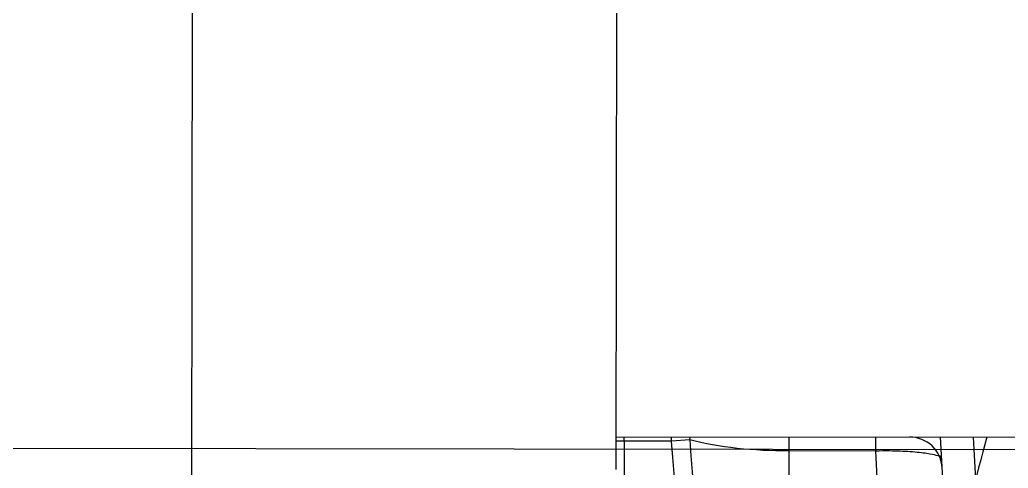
# Model space of a CAD drawing. Header units: millimetres. Extents: x 9 to 403, y 12 to 283.
# Drawn here: x 69.20903 to 69.25698, y 241.17709 to 241.19884 of the extents above; entities that cross this region are included whole.
import ezdxf

# ---------------------------------------------------------------- set-up
doc = ezdxf.new("R2010")
doc.units = ezdxf.units.MM
doc.layers.add('SITE_20200109$0$22', color=40, linetype='Continuous')

# ---------------------------------------------------------------- blocks, each defined once
blk = doc.blocks.new('SITE_20200109$0$A$C3D8971C')
at = {"color": 9, "linetype": 'Continuous'}
blk.add_line((-705, -800.5), (-305, -800.5), dxfattribs=at)
at = {"color": 9, "linetype": 'Continuous', "extrusion": (0, 1, 0)}
for p, q in [((-580.094, -821.069), (-627.906, -821.069)), ((-626.53, -821.477), (-626.53, -821.069)), ((-626.312, -821.071), (-626.312, -878.443)), ((-626.53, -821.477), (-651.522, -821.477)), ((-626.53, -823.764), (-626.53, -821.477)), ((-626.53, -821.477), (-626.312, -821.477)), ((-626.53, -823.764), (-626.312, -823.764)), ((-626.455, -824.654), (-626.53, -823.764)), ((-626.455, -824.654), (-626.312, -824.67)), ((-648.65, -829.472), (-626.995, -829.472)), ((-626.995, -829.472), (-626.312, -829.472)), ((-626.995, -833.674), (-626.995, -829.472)), ((-630.183, -833.841), (-626.995, -833.674)), ((-626.995, -833.674), (-626.312, -833.674)), ((-630.167, -837.024), (-626.312, -836.822)), ((-626.312, -838.405), (-628.363, -838.513))]:
    blk.add_line(p, q, dxfattribs=at)
at = {"color": 9, "linetype": 'Continuous'}
blk.add_arc((-627.893, -835.322), 1.581, 273, 0.453, dxfattribs=at)
for points, degree in [([(-651.522, -826.321), (-643.22, -825.202), (-634.876, -824.47), (-626.53, -823.764)], 3), ([(-626.455, -824.654), (-634.795, -825.285), (-643.135, -825.931), (-651.447, -826.878)], 3), ([(-626.995, -829.472), (-626.995, -827.773), (-626.848, -826.059), (-626.455, -824.654)], 3), ([(-626.62, -838.979), (-628.732, -838.414), (-630.811, -837.858), (-632.842, -837.316)], 3), ([(-626.31, -839.061), (-626.62, -838.979)], 1)]:
    blk.add_open_spline(points, degree=degree, dxfattribs=at)
blk.add_open_spline([(-627.365, -836.877), (-627.217, -836.892), (-627.236, -836.719), (-627.202, -836.607), (-627.168, -836.495), (-627.143, -836.38), (-627.11, -836.161), (-627.075, -835.934), (-627.046, -835.656), (-627.004, -835.044), (-626.991, -834.702), (-626.987, -834.129), (-626.989, -833.901), (-626.995, -833.674)], degree=3, knots=[0, 0, 0, 0, 0.21609, 0.21609, 0.21609, 0.432149, 0.432149, 0.432149, 0.648621, 0.648621, 0.864697, 0.864697, 1, 1, 1, 1], dxfattribs=at)
blk = doc.blocks.new('AUDIT_I_200528142514-0')
at = {"layer": 'SITE_20200109$0$22', "color": 8, "rotation": 89.92133469272197}
blk.add_blockref('SITE_20200109$0$A$C3D8971C', (248392.588, 243549.641), dxfattribs=at)

msp = doc.modelspace()

# ---------------------------------------------------------------- linework, layer by layer
at = {"color": 8}
msp.add_line((69.724482, 241.177342), (68.12448, 241.179539), dxfattribs=at)

# ---------------------------------------------------------------- block references
at = {"linetype": 'Continuous', "xscale": 0.001000002026557922, "yscale": 0.001000002026557922, "zscale": 0.001000002026557922}
msp.add_blockref('AUDIT_I_200528142514-0', (-179.975357, -1.744072), dxfattribs=at)

doc.saveas('drawing.dxf')
